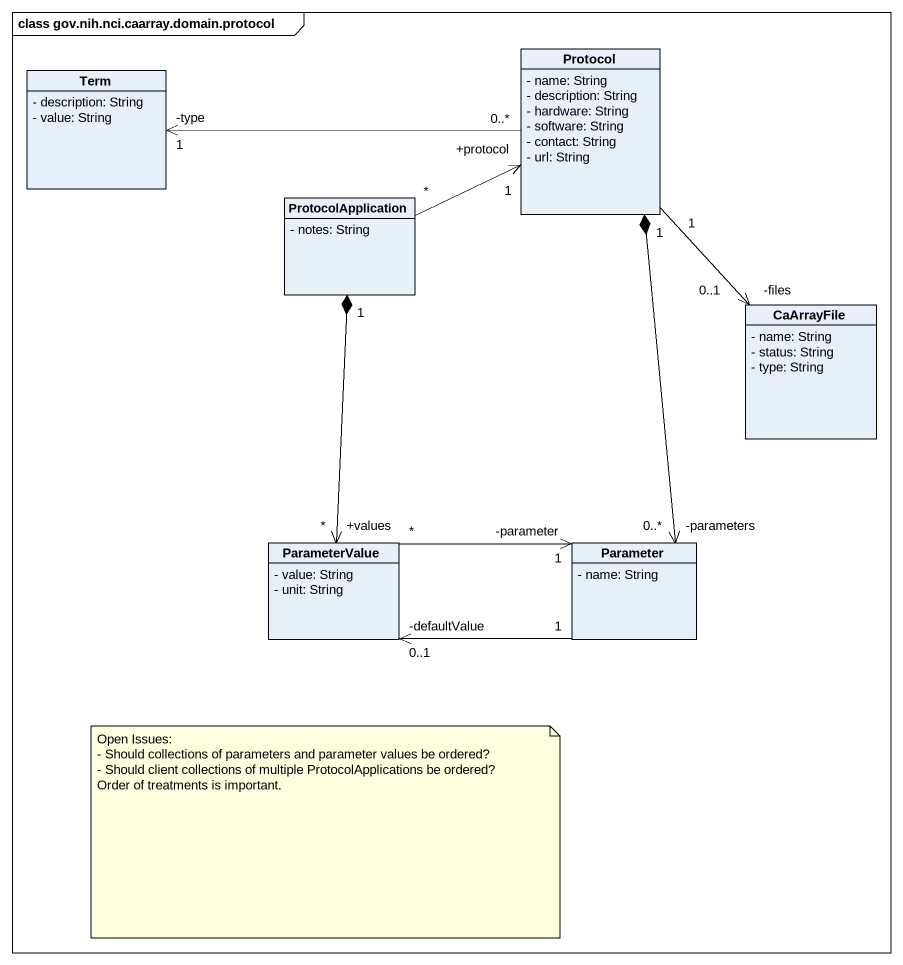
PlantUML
@startuml
mainframe class gov.nih.nci.caarray.domain.protocol
hide circle
hide empty members
skinparam classAttributeIconSize 0
class Term {
  - description: String
  - value: String
}
class "Protocol" as Protocol_ {
  - name: String
  - description: String
  - hardware: String
  - software: String
  - contact: String
  - url: String
}
class ProtocolApplication {
  - notes: String
}
class CaArrayFile {
  - name: String
  - status: String
  - type: String
}
class ParameterValue {
  - value: String
  - unit: String
}
class Parameter {
  - name: String
}
Protocol_ "0..*" -left-> "-type\n1" Term
Protocol_ "1" --> "-files\n0..1" CaArrayFile
Protocol_ "1" *--> "-parameters\n0..*" Parameter
ProtocolApplication "*" -right-> "+protocol\n1" Protocol_
ProtocolApplication "1" *--> "+values\n*" ParameterValue
ParameterValue "*" -right-> "-parameter\n1" Parameter
Parameter "1" -left-> "-defaultValue\n0..1" ParameterValue
note as N1
  Open Issues:
  - Should collections of parameters and parameter values be ordered?
  - Should client collections of multiple ProtocolApplications be ordered? Order of treatments is important.
end note
@enduml
